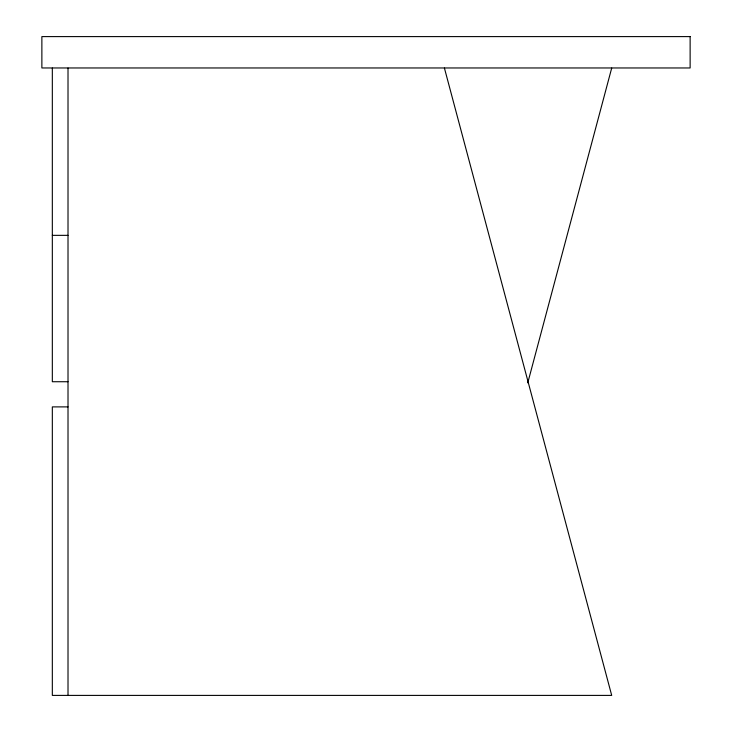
<?xml version="1.0" encoding="UTF-8"?>
<svg xmlns="http://www.w3.org/2000/svg" width="732" height="732" viewBox="0 0 732 732"><rect width="100%" height="100%" fill="white"/><g stroke="black" fill="none" stroke-linecap="round" stroke-linejoin="round"><path stroke-width="1.1" d="M527.772 382.836L611.705 68.058M52.329 235.347L68.012 235.347M68.012 381.729L52.329 381.729L52.329 68.058M68.012 406.891L52.329 406.891L52.329 695.4L611.705 695.4L444.416 68.058M68.012 68.058L68.012 695.4M690.13 36.6L41.87 36.6L41.87 67.966L690.13 67.966L690.13 36.6"/></g></svg>
